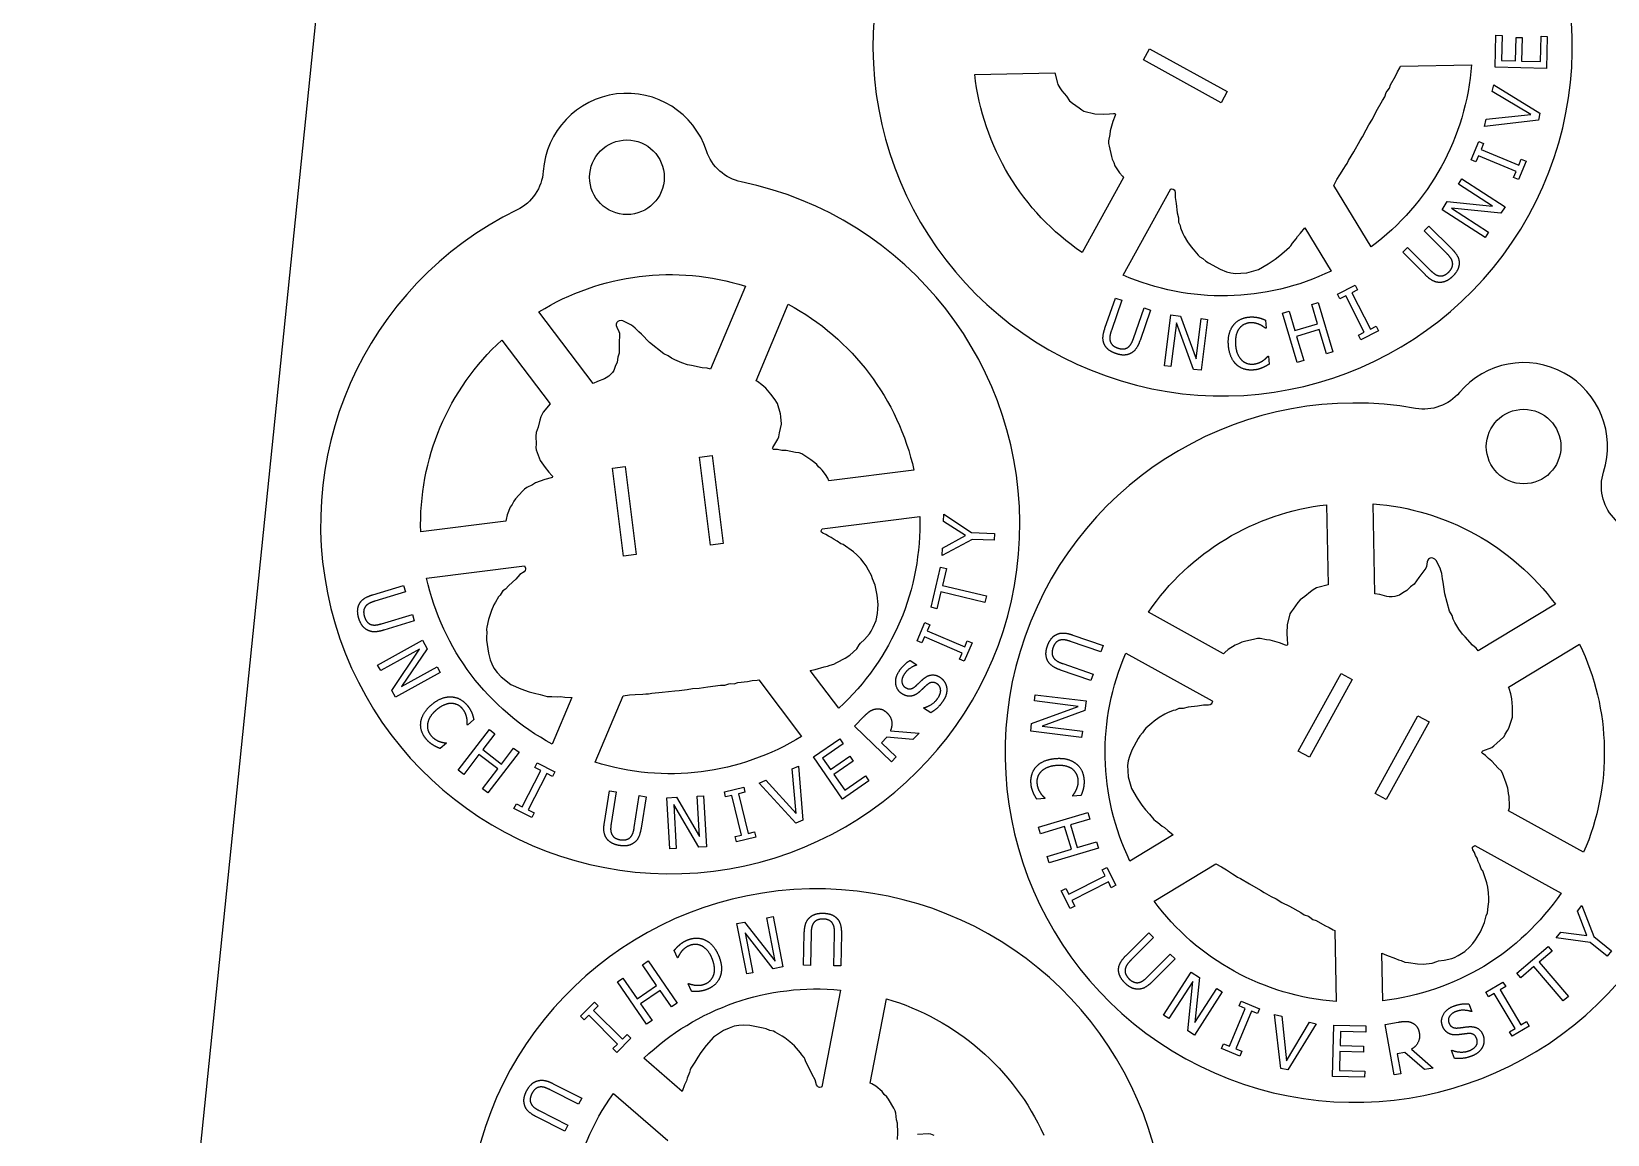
# Model space of a CAD drawing. Header units: millimetres. Extents: x -1 to 165, y -1 to 152.
# Drawn here: x 59.7 to 127.3, y 46.5 to 93.8 of the extents above; entities that cross this region are included whole.
import ezdxf

# ---------------------------------------------------------------- set-up
doc = ezdxf.new("R2010")
doc.units = ezdxf.units.MM
doc.layers.add('SCRAP_OUTLINE', color=5, linetype='Continuous')

msp = doc.modelspace()

# ---------------------------------------------------------------- linework, layer by layer
for points in [[(98.785, 103.833, 0.821365), (95.374, 97.648, -0.267689), (96.055, 95.77, 6.023346), (100.738, 104.258, -0.267689)], [(103.623, 92.017), (103.739, 91.577), (103.759, 91.52), (103.835, 91.38), (103.926, 91.253), (104.129, 91.012), (104.261, 90.817), (104.387, 90.711), (104.668, 90.516), (104.778, 90.425), (104.868, 90.373), (105.338, 90.258), (105.7, 90.242), (105.967, 90.255), (106.148, 90.278), (106.192, 90.273), (106.209, 90.263), (106.222, 90.236), (106.214, 90.194), (106.116, 89.929), (105.998, 89.53), (105.987, 89.373), (105.931, 89.102), (105.931, 88.986), (105.951, 88.868), (106.051, 88.426), (106.084, 88.31), (106.157, 88.177), (106.206, 88.031), (106.398, 87.733), (106.523, 87.581), (106.579, 87.528), (104.801, 84.306, -0.218412), (100.187, 91.95)], [(121.505, 92.366, -0.218412), (117.192, 84.548), (115.595, 87.192), (115.725, 87.437), (115.848, 87.648), (116.031, 87.919), (116.094, 88.033), (116.163, 88.125), (116.22, 88.255), (116.456, 88.636), (116.721, 89.117), (116.823, 89.269), (116.99, 89.572), (117.096, 89.792), (117.256, 90.028), (117.417, 90.358), (117.682, 90.838), (117.786, 90.99), (117.845, 91.174), (117.879, 91.235), (117.984, 91.357), (118.03, 91.505), (118.236, 91.879), (118.322, 92.064), (118.43, 92.237), (118.459, 92.306)], [(88.684, 88.671, 0.821365), (81.676, 87.796, -0.267689), (80.557, 86.14, 6.023346), (90.176, 87.342, -0.267689)], [(108.598, 87.047), (108.63, 87.049), (108.705, 87.033), (108.742, 87.005), (108.775, 86.95), (108.79, 86.886), (108.788, 86.667), (108.837, 86.41), (108.879, 86.013), (108.926, 85.802), (108.926, 85.667), (108.935, 85.616), (109, 85.471), (109.016, 85.37), (109.121, 85.129), (109.18, 85.008), (109.314, 84.773), (109.47, 84.553), (109.556, 84.449), (109.78, 84.19), (109.843, 84.131), (109.972, 84.054), (110.108, 83.935), (110.219, 83.863), (110.723, 83.591), (110.99, 83.488), (111.177, 83.438), (111.371, 83.408), (111.61, 83.419), (111.864, 83.443), (112.37, 83.581), (112.778, 83.821), (113.082, 84.03), (113.273, 84.184), (113.458, 84.346), (113.7, 84.538), (113.753, 84.603), (113.818, 84.705), (113.978, 84.895), (114.037, 85.002), (114.172, 85.137), (114.357, 85.374), (115.48, 83.514, -0.218412), (106.553, 83.34)], [(81.49, 81.759, -0.218412), (90.349, 82.866), (88.847, 79.306), (88.708, 79.343), (88.501, 79.36), (88.037, 79.462), (87.871, 79.487), (87.624, 79.575), (87.317, 79.704), (87.181, 79.773), (87.041, 79.875), (86.852, 79.96), (86.243, 80.446), (85.891, 80.806), (85.785, 80.901), (85.628, 81.066), (85.525, 81.152), (85.437, 81.21), (85.099, 81.376), (85.027, 81.39), (84.935, 81.376), (84.874, 81.344), (84.842, 81.313), (84.82, 81.275), (84.81, 81.23), (84.813, 81.18), (84.834, 81.107), (84.921, 80.928), (84.946, 80.854), (84.932, 80.36), (84.937, 79.998), (84.884, 79.822), (84.845, 79.601), (84.762, 79.417), (84.703, 79.246), (84.651, 79.169), (84.574, 79.086), (84.489, 79.01), (84.383, 78.931), (84.301, 78.884), (84.005, 78.777), (83.817, 78.684)], [(93.927, 74.512), (93.888, 74.636), (93.792, 74.784), (93.642, 74.968), (93.587, 75.026), (93.491, 75.108), (93.412, 75.212), (93.332, 75.29), (93.156, 75.419), (92.771, 75.666), (92.664, 75.71), (92.498, 75.73), (92.098, 75.814), (91.92, 75.822), (91.734, 75.855), (91.556, 75.857), (91.537, 75.866), (91.523, 75.884), (91.518, 75.915), (91.529, 75.95), (91.749, 76.295), (91.787, 76.4), (91.817, 76.57), (91.901, 76.949), (91.902, 76.991), (91.883, 77.088), (91.874, 77.273), (91.859, 77.394), (91.721, 77.828), (91.7, 77.869), (91.628, 77.984), (91.448, 78.226), (91.224, 78.484), (91.058, 78.637), (90.866, 78.777), (90.807, 78.805), (92.192, 82.088, -0.218412), (97.58, 74.968)], [(81.969, 77.812), (81.681, 77.46), (81.647, 77.41), (81.578, 77.266), (81.529, 77.118), (81.453, 76.812), (81.373, 76.591), (81.361, 76.426), (81.368, 76.084), (81.36, 75.942), (81.371, 75.839), (81.553, 75.391), (81.754, 75.088), (81.92, 74.88), (82.046, 74.747), (82.068, 74.709), (82.07, 74.689), (82.055, 74.662), (82.017, 74.645), (81.745, 74.568), (81.352, 74.429), (81.219, 74.345), (80.967, 74.232), (80.873, 74.163), (80.79, 74.078), (80.491, 73.738), (80.416, 73.642), (80.351, 73.505), (80.262, 73.379), (80.134, 73.049), (80.084, 72.859), (80.075, 72.782), (76.423, 72.326, -0.218412), (79.895, 80.552)], [(127.168, 74.892, 0.821365), (120.984, 78.303, -0.267689), (119.105, 77.622, 6.023346), (127.593, 72.94, -0.267689)], [(115.352, 70.054), (114.912, 69.939), (114.855, 69.918), (114.715, 69.843), (114.588, 69.751), (114.347, 69.548), (114.152, 69.416), (114.046, 69.291), (113.851, 69.009), (113.761, 68.899), (113.709, 68.809), (113.593, 68.339), (113.577, 67.977), (113.59, 67.711), (113.613, 67.529), (113.608, 67.485), (113.598, 67.469), (113.571, 67.455), (113.529, 67.464), (113.264, 67.562), (112.865, 67.679), (112.708, 67.69), (112.437, 67.746), (112.321, 67.746), (112.203, 67.726), (111.762, 67.627), (111.645, 67.593), (111.512, 67.52), (111.366, 67.471), (111.068, 67.279), (110.916, 67.155), (110.863, 67.098), (107.641, 68.876, -0.218412), (115.285, 73.49)], [(117.285, 73.529, -0.218412), (125.103, 69.217), (121.795, 67.22), (121.704, 67.331), (121.546, 67.467), (121.231, 67.822), (121.112, 67.94), (120.964, 68.156), (120.791, 68.441), (120.721, 68.577), (120.669, 68.742), (120.565, 68.922), (120.358, 69.672), (120.285, 70.171), (120.255, 70.31), (120.225, 70.535), (120.192, 70.666), (120.155, 70.764), (119.98, 71.097), (119.929, 71.151), (119.847, 71.194), (119.779, 71.204), (119.735, 71.198), (119.694, 71.18), (119.66, 71.15), (119.633, 71.107), (119.607, 71.035), (119.572, 70.839), (119.549, 70.765), (119.247, 70.374), (119.039, 70.078), (118.892, 69.967), (118.731, 69.811), (118.556, 69.711), (118.408, 69.607), (118.32, 69.575), (118.209, 69.553), (118.096, 69.542), (117.963, 69.54), (117.869, 69.55), (117.567, 69.638), (117.36, 69.673)], [(93.13, 66.378), (93.342, 66.426), (93.728, 66.536), (93.868, 66.568), (93.985, 66.613), (94.145, 66.647), (94.278, 66.726), (94.634, 66.906), (94.833, 67.041), (95.126, 67.3), (95.234, 67.48), (95.285, 67.547), (95.466, 67.714), (95.68, 67.957), (95.746, 68.066), (95.831, 68.232), (95.961, 68.524), (96.013, 68.816), (96.039, 69.018), (96.04, 69.21), (96.006, 69.615), (95.911, 70.034), (95.808, 70.308), (95.767, 70.446), (95.632, 70.675), (95.538, 70.862), (95.451, 70.98), (95.296, 71.163), (95.131, 71.339), (94.994, 71.468), (94.547, 71.789), (94.508, 71.792), (94.442, 71.814), (94.294, 71.919), (94.153, 71.994), (94.033, 72.084), (93.913, 72.137), (93.796, 72.21), (93.672, 72.269), (93.619, 72.311), (93.599, 72.351), (93.597, 72.367), (93.643, 72.461), (97.828, 72.984, -0.218412), (94.356, 64.758)], [(80.872, 70.866), (80.893, 70.841), (80.923, 70.771), (80.923, 70.725), (80.898, 70.665), (80.855, 70.616), (80.677, 70.49), (80.497, 70.299), (80.201, 70.031), (80.058, 69.868), (79.948, 69.79), (79.913, 69.752), (79.833, 69.615), (79.761, 69.542), (79.628, 69.315), (79.564, 69.196), (79.454, 68.95), (79.367, 68.694), (79.333, 68.564), (79.255, 68.23), (79.245, 68.145), (79.259, 67.995), (79.242, 67.815), (79.249, 67.683), (79.325, 67.115), (79.399, 66.839), (79.469, 66.658), (79.558, 66.483), (79.707, 66.297), (79.876, 66.106), (80.285, 65.778), (80.72, 65.588), (81.067, 65.465), (81.303, 65.401), (81.544, 65.347), (81.841, 65.264), (81.926, 65.259), (82.046, 65.266), (82.294, 65.248), (82.415, 65.263), (82.603, 65.234), (82.904, 65.224), (82.059, 63.222, -0.218412), (76.671, 70.342)], [(110.382, 65.08), (110.384, 65.047), (110.368, 64.973), (110.34, 64.935), (110.285, 64.902), (110.222, 64.888), (110.003, 64.89), (109.746, 64.841), (109.348, 64.798), (109.137, 64.751), (109.002, 64.751), (108.951, 64.742), (108.806, 64.677), (108.705, 64.662), (108.465, 64.556), (108.343, 64.497), (108.109, 64.363), (107.888, 64.207), (107.784, 64.121), (107.525, 63.897), (107.467, 63.834), (107.39, 63.705), (107.271, 63.569), (107.199, 63.458), (106.926, 62.954), (106.823, 62.687), (106.773, 62.5), (106.743, 62.306), (106.754, 62.068), (106.779, 61.814), (106.916, 61.308), (107.156, 60.899), (107.365, 60.596), (107.519, 60.405), (107.682, 60.219), (107.874, 59.978), (107.939, 59.924), (108.04, 59.859), (108.23, 59.699), (108.337, 59.64), (108.472, 59.506), (108.71, 59.321), (106.849, 58.198, -0.218412), (106.675, 67.125)], [(123.087, 60.356), (123.129, 60.479), (123.138, 60.655), (123.125, 60.892), (123.114, 60.972), (123.085, 61.094), (123.082, 61.225), (123.063, 61.335), (122.996, 61.542), (122.83, 61.968), (122.77, 62.067), (122.647, 62.181), (122.373, 62.484), (122.234, 62.595), (122.103, 62.731), (121.96, 62.837), (121.949, 62.856), (121.948, 62.878), (121.963, 62.907), (121.992, 62.928), (122.373, 63.078), (122.466, 63.141), (122.589, 63.261), (122.88, 63.518), (122.906, 63.551), (122.947, 63.641), (123.049, 63.796), (123.108, 63.903), (123.251, 64.335), (123.258, 64.38), (123.268, 64.516), (123.264, 64.817), (123.235, 65.158), (123.19, 65.38), (123.117, 65.605), (123.086, 65.663), (126.136, 67.504, -0.218412), (126.311, 58.577)], [(92.761, 63.551, -0.218412), (83.902, 62.444), (85.103, 65.29), (85.376, 65.329), (85.62, 65.354), (85.946, 65.365), (86.076, 65.381), (86.19, 65.38), (86.33, 65.41), (86.776, 65.443), (87.321, 65.511), (87.505, 65.518), (87.848, 65.56), (88.088, 65.605), (88.374, 65.614), (88.734, 65.678), (89.279, 65.746), (89.463, 65.75), (89.646, 65.811), (89.715, 65.819), (89.876, 65.806), (90.023, 65.856), (90.447, 65.909), (90.647, 65.948), (90.85, 65.962), (90.923, 65.98)], [(117.661, 54.243), (117.861, 54.158), (118.238, 54.019), (118.369, 53.963), (118.491, 53.931), (118.64, 53.865), (118.794, 53.85), (119.189, 53.787), (119.428, 53.779), (119.817, 53.816), (120.01, 53.898), (120.092, 53.922), (120.336, 53.951), (120.652, 54.022), (120.769, 54.071), (120.937, 54.156), (121.213, 54.316), (121.427, 54.522), (121.566, 54.67), (121.68, 54.824), (121.891, 55.172), (122.06, 55.566), (122.137, 55.849), (122.186, 55.984), (122.211, 56.249), (122.245, 56.456), (122.244, 56.603), (122.226, 56.842), (122.196, 57.08), (122.16, 57.266), (121.988, 57.788), (121.958, 57.813), (121.918, 57.87), (121.86, 58.043), (121.79, 58.186), (121.746, 58.328), (121.679, 58.442), (121.628, 58.57), (121.563, 58.69), (121.544, 58.756), (121.551, 58.8), (121.559, 58.814), (121.652, 58.863), (125.345, 56.826, -0.218412), (117.701, 52.212)], [(115.701, 52.173, -0.218412), (107.883, 56.485), (110.528, 58.082), (110.772, 57.952), (110.984, 57.83), (111.254, 57.647), (111.368, 57.584), (111.46, 57.515), (111.591, 57.457), (111.971, 57.221), (112.452, 56.956), (112.604, 56.854), (112.907, 56.687), (113.127, 56.582), (113.364, 56.421), (113.693, 56.26), (114.174, 55.995), (114.325, 55.891), (114.509, 55.832), (114.57, 55.798), (114.692, 55.693), (114.841, 55.647), (115.214, 55.441), (115.399, 55.355), (115.572, 55.247), (115.642, 55.219)], [(108.156, 35.579, 0.821365), (109.489, 42.514, -0.267689), (108.26, 44.09, 6.023346), (106.43, 34.571, -0.267689)], [(93.636, 48.51), (93.606, 48.499), (93.53, 48.491), (93.486, 48.506), (93.437, 48.548), (93.404, 48.604), (93.338, 48.813), (93.212, 49.042), (93.049, 49.407), (92.939, 49.593), (92.898, 49.722), (92.873, 49.767), (92.767, 49.885), (92.721, 49.976), (92.546, 50.172), (92.452, 50.27), (92.252, 50.452), (92.036, 50.613), (91.922, 50.685), (91.629, 50.863), (91.551, 50.899), (91.404, 50.932), (91.238, 51.003), (91.11, 51.037), (90.547, 51.141), (90.261, 51.156), (90.068, 51.146), (89.874, 51.115), (89.651, 51.03), (89.417, 50.929), (88.978, 50.641), (88.663, 50.287), (88.44, 49.994), (88.305, 49.789), (88.179, 49.577), (88.009, 49.32), (87.978, 49.241), (87.948, 49.125), (87.854, 48.894), (87.831, 48.774), (87.745, 48.605), (87.642, 48.322), (85.999, 49.744, -0.218412), (94.436, 52.668)]]:
    msp.add_lwpolyline(points, format="xyb", close=True)
for points in [[(124.75, 93.582), (124.718, 92.206), (122.519, 92.257), (122.551, 93.633), (122.811, 93.627), (122.786, 92.544), (123.388, 92.529), (123.412, 93.54), (123.672, 93.534), (123.648, 92.523), (124.465, 92.504), (124.49, 93.588)], [(107.692, 93.052), (111.021, 91.216), (110.756, 90.736), (107.427, 92.572)], [(122.39, 91.216), (122.455, 91.507), (124.439, 90.291), (124.37, 89.983), (122.059, 89.719), (122.127, 90.025), (124.043, 90.225)], [(123.635, 88.32), (123.843, 88.234), (123.517, 87.447), (123.31, 87.532), (123.417, 87.791), (121.799, 88.46), (121.692, 88.202), (121.484, 88.287), (121.81, 89.075), (122.018, 88.989), (121.911, 88.73), (123.528, 88.061)], [(121.092, 87.469), (122.941, 86.276), (122.763, 86.001), (120.641, 86.211), (122.235, 85.183), (122.087, 84.954), (120.239, 86.147), (120.464, 86.496), (122.408, 86.296), (120.945, 87.24)], [(117.412, 81.153), (117.513, 80.953), (116.754, 80.566), (116.652, 80.766), (116.901, 80.893), (116.108, 82.454), (115.858, 82.327), (115.756, 82.527), (116.516, 82.913), (116.618, 82.713), (116.368, 82.586), (117.162, 81.026)], [(114.928, 82.16), (115.555, 80.051), (115.275, 79.968), (114.968, 81), (113.997, 80.712), (114.304, 79.68), (114.024, 79.596), (113.397, 81.705), (113.677, 81.788), (113.923, 80.961), (114.894, 81.25), (114.648, 82.077)], [(110.17, 81.439), (109.9, 79.256), (109.574, 79.296), (108.841, 81.298), (108.608, 79.416), (108.337, 79.449), (108.607, 81.633), (109.02, 81.582), (109.685, 79.744), (109.899, 81.473)], [(85.198, 75.129), (85.669, 71.357), (85.125, 71.289), (84.654, 75.061)], [(88.93, 75.595), (89.401, 71.823), (88.856, 71.755), (88.385, 75.527)], [(98.849, 72.775), (98.86, 73.085), (100.058, 72.296), (101.031, 72.259), (101.02, 71.967), (100.077, 72.002), (98.793, 71.307), (98.805, 71.631), (99.794, 72.163)], [(100.693, 69.582), (100.625, 69.298), (98.738, 69.746), (98.568, 69.028), (98.314, 69.088), (98.723, 70.809), (98.976, 70.749), (98.806, 70.03)], [(99.871, 67.653), (100.078, 67.565), (99.742, 66.781), (99.536, 66.87), (99.646, 67.127), (98.037, 67.817), (97.927, 67.56), (97.72, 67.648), (98.056, 68.431), (98.262, 68.343), (98.152, 68.086), (99.761, 67.396)], [(77.259, 66.298), (75.334, 65.233), (75.175, 65.52), (76.364, 67.29), (74.704, 66.372), (74.572, 66.611), (76.497, 67.676), (76.698, 67.312), (75.603, 65.694), (77.127, 66.537)], [(116.388, 65.985), (114.552, 62.657), (114.071, 62.922), (115.907, 66.25)], [(104.775, 63.508), (102.591, 63.778), (102.631, 64.103), (104.634, 64.836), (102.751, 65.069), (102.784, 65.34), (104.968, 65.07), (104.917, 64.658), (103.079, 63.992), (104.808, 63.778)], [(119.681, 64.169), (117.845, 60.84), (117.364, 61.105), (119.2, 64.434)], [(80.64, 62.872), (79.302, 61.126), (79.07, 61.303), (79.725, 62.158), (78.921, 62.774), (78.266, 61.919), (78.034, 62.097), (79.371, 63.844), (79.604, 63.666), (79.079, 62.981), (79.883, 62.365), (80.407, 63.05)], [(95.653, 61.64), (94.521, 60.857), (93.27, 62.667), (94.402, 63.449), (94.55, 63.235), (93.658, 62.619), (94.001, 62.123), (94.833, 62.698), (94.981, 62.484), (94.149, 61.909), (94.613, 61.237), (95.505, 61.854)], [(81.284, 60.271), (81.182, 60.071), (80.423, 60.458), (80.525, 60.659), (80.774, 60.531), (81.57, 62.091), (81.321, 62.218), (81.423, 62.418), (82.182, 62.031), (82.08, 61.831), (81.831, 61.958), (81.035, 60.398)], [(92.352, 62.158), (92.625, 62.277), (92.808, 59.957), (92.518, 59.831), (90.946, 61.547), (91.234, 61.672), (92.522, 60.239)], [(88.558, 61.006), (88.679, 58.809), (88.352, 58.791), (87.275, 60.632), (87.38, 58.738), (87.107, 58.722), (86.986, 60.919), (87.401, 60.942), (88.382, 59.252), (88.285, 60.991)], [(90.741, 59.449), (90.793, 59.23), (89.965, 59.031), (89.912, 59.249), (90.184, 59.315), (89.775, 61.017), (89.503, 60.951), (89.45, 61.17), (90.279, 61.369), (90.331, 61.151), (90.059, 61.085), (90.469, 59.383)], [(105.496, 58.749), (103.387, 58.122), (103.303, 58.402), (104.336, 58.709), (104.047, 59.68), (103.015, 59.373), (102.932, 59.653), (105.04, 60.28), (105.124, 60), (104.297, 59.754), (104.585, 58.783), (105.412, 59.029)], [(104.488, 56.266), (104.288, 56.164), (103.902, 56.923), (104.102, 57.025), (104.229, 56.776), (105.789, 57.57), (105.662, 57.819), (105.862, 57.921), (106.249, 57.162), (106.049, 57.06), (105.922, 57.309), (104.361, 56.515)], [(126.048, 56.057), (126.239, 56.301), (126.744, 54.959), (127.51, 54.357), (127.329, 54.127), (126.587, 54.71), (125.14, 54.902), (125.34, 55.157), (126.453, 55.006)], [(90.408, 53.358), (89.99, 55.518), (90.313, 55.58), (91.628, 53.903), (91.268, 55.765), (91.536, 55.817), (91.954, 53.657), (91.546, 53.578), (90.345, 55.12), (90.676, 53.41)], [(125.663, 52.39), (125.441, 52.2), (124.178, 53.672), (123.618, 53.191), (123.448, 53.388), (124.79, 54.54), (124.96, 54.343), (124.4, 53.862)], [(86.105, 51.202), (84.858, 53.014), (85.098, 53.18), (85.709, 52.293), (86.543, 52.867), (85.932, 53.754), (86.173, 53.92), (87.421, 52.108), (87.18, 51.942), (86.691, 52.653), (85.857, 52.078), (86.346, 51.368)], [(110.805, 52.585), (109.612, 50.736), (109.336, 50.914), (109.547, 53.036), (108.518, 51.442), (108.289, 51.59), (109.482, 53.438), (109.831, 53.213), (109.631, 51.269), (110.575, 52.733)], [(123.864, 51.312), (123.979, 51.12), (123.247, 50.683), (123.132, 50.876), (123.373, 51.019), (122.477, 52.523), (122.236, 52.38), (122.121, 52.573), (122.853, 53.009), (122.968, 52.816), (122.728, 52.673), (123.624, 51.169)], [(83.432, 51.392), (83.274, 51.551), (83.877, 52.154), (84.035, 51.995), (83.837, 51.797), (85.075, 50.558), (85.273, 50.756), (85.431, 50.597), (84.828, 49.995), (84.67, 50.154), (84.868, 50.352), (83.63, 51.59)], [(111.655, 50.042), (111.569, 49.834), (110.782, 50.16), (110.868, 50.367), (111.126, 50.261), (111.796, 51.878), (111.537, 51.985), (111.623, 52.193), (112.41, 51.867), (112.324, 51.66), (112.066, 51.767), (111.397, 50.149)], [(114.551, 51.287), (114.842, 51.223), (113.626, 49.239), (113.318, 49.307), (113.054, 51.619), (113.361, 51.551), (113.561, 49.635)], [(116.917, 48.927), (115.541, 48.959), (115.593, 51.159), (116.969, 51.126), (116.963, 50.866), (115.879, 50.892), (115.865, 50.289), (116.875, 50.265), (116.869, 50.005), (115.859, 50.029), (115.84, 49.213), (116.923, 49.187)]]:
    msp.add_lwpolyline(points, close=True)
for points in [[(120.445, 84.265), (119.469, 85.24), (119.675, 85.446), (120.647, 84.476)], [(119.522, 83.35), (118.55, 84.32), (118.757, 84.527), (119.728, 83.557)], [(105.777, 81.062), (106.228, 82.358), (106.504, 82.262), (106.053, 80.966)], [(107.002, 80.628), (107.456, 81.932), (107.732, 81.836), (107.281, 80.539)], [(112.659, 81.412), (112.688, 81.06), (112.665, 81.058)], [(112.766, 79.861), (112.787, 79.863), (112.816, 79.515)], [(74.372, 69.63), (75.686, 70.027), (75.771, 69.748), (74.457, 69.35)], [(74.741, 68.384), (76.062, 68.783), (76.147, 68.503), (74.833, 68.106)], [(104.397, 67.9), (105.694, 67.449), (105.598, 67.173), (104.301, 67.624)], [(97.416, 66.813), (97.71, 66.624), (97.698, 66.606)], [(103.964, 66.675), (105.267, 66.222), (105.171, 65.945), (103.874, 66.396)], [(78.7, 64.269), (78.433, 64.038), (78.418, 64.056)], [(96.569, 63.787), (97.801, 63.683), (97.537, 63.41), (96.425, 63.52), (96.191, 63.28), (96.82, 62.67), (96.616, 62.46), (95.037, 63.991), (95.431, 64.399)], [(98.301, 64.562), (97.992, 64.762), (98.004, 64.78)], [(77.508, 63.27), (77.522, 63.254), (77.258, 63.026)], [(84.302, 59.855), (84.516, 61.212), (84.805, 61.166), (84.591, 59.81)], [(85.585, 59.646), (85.8, 61.009), (86.088, 60.964), (85.875, 59.608)], [(103.196, 60.912), (103.198, 60.89), (102.85, 60.861)], [(104.747, 61.018), (104.396, 60.989), (104.394, 61.012)], [(93.17, 55.108), (93.142, 53.728), (92.849, 53.734), (92.877, 55.107)], [(94.469, 55.074), (94.441, 53.702), (94.149, 53.708), (94.177, 55.08)], [(106.685, 54.156), (107.655, 55.127), (107.862, 54.92), (106.892, 53.949)], [(87.452, 54.057), (87.432, 54.048), (87.297, 54.371)], [(107.6, 53.232), (108.575, 54.209), (108.782, 54.002), (107.812, 53.031)], [(88.033, 52.615), (87.896, 52.94), (87.918, 52.949)], [(121.385, 52.076), (121.511, 51.75), (121.491, 51.742)], [(118.921, 50.126), (119.856, 49.317), (119.482, 49.252), (118.647, 49.995), (118.316, 49.937), (118.467, 49.075), (118.179, 49.025), (117.801, 51.192), (118.359, 51.289)], [(120.777, 49.735), (120.645, 50.078), (120.665, 50.086)], [(82.105, 48.651), (83.328, 48.029), (83.196, 47.768), (81.972, 48.39)], [(81.509, 47.496), (82.739, 46.87), (82.606, 46.61), (81.383, 47.232)], [(98.446, 46.426), (98.313, 46.478), (98.211, 46.499), (97.729, 46.464)]]:
    msp.add_lwpolyline(points)
for points in [[(96.876, 46.254), (96.887, 46.537), (96.876, 46.953), (96.838, 47.105), (96.807, 47.38), (96.771, 47.49), (96.716, 47.597), (96.485, 47.986), (96.417, 48.086), (96.307, 48.19), (96.215, 48.314), (95.94, 48.538), (95.775, 48.644), (95.705, 48.677), (96.4, 52.291, -0.218412), (103.15, 46.447)], [(83.005, 39.464, -0.218412), (84.69, 48.232), (87.026, 46.21)]]:
    msp.add_lwpolyline(points, format="xyb")
for centre in [(85.267, 87.539), (123.738, 75.985)]:
    msp.add_circle(centre, 1.6)
for points in [[(120.687, 83.889), (120.667, 83.987), (120.55, 84.16), (120.445, 84.265)], [(120.525, 83.472), (120.622, 83.569), (120.709, 83.784), (120.687, 83.889)], [(120.647, 84.476), (120.809, 84.314), (120.976, 84.017), (120.972, 83.854)], [(120.972, 83.854), (120.971, 83.706), (120.845, 83.439), (120.702, 83.295)], [(120.145, 83.025), (119.982, 83.024), (119.688, 83.184), (119.522, 83.35)], [(119.728, 83.557), (119.837, 83.448), (120.011, 83.33), (120.109, 83.31)], [(120.109, 83.31), (120.214, 83.289), (120.422, 83.368), (120.525, 83.472)], [(120.702, 83.295), (120.564, 83.158), (120.288, 83.025), (120.145, 83.025)], [(111.075, 80.322), (111.052, 80.598), (111.158, 81.018), (111.279, 81.18)], [(111.279, 81.18), (111.398, 81.338), (111.745, 81.523), (111.967, 81.541)], [(111.985, 81.292), (111.845, 81.28), (111.604, 81.144), (111.519, 81.026)], [(111.967, 81.541), (112.077, 81.55), (112.273, 81.534), (112.357, 81.516)], [(112.403, 81.221), (112.315, 81.26), (112.113, 81.303), (111.985, 81.292)], [(112.357, 81.516), (112.43, 81.499), (112.583, 81.445), (112.659, 81.412)], [(112.665, 81.058), (112.623, 81.091), (112.494, 81.18), (112.403, 81.221)], [(105.756, 80.36), (105.684, 80.505), (105.7, 80.84), (105.777, 81.062)], [(106.053, 80.966), (106.003, 80.821), (105.972, 80.613), (105.997, 80.515)], [(105.997, 80.515), (106.023, 80.412), (106.185, 80.259), (106.323, 80.211)], [(106.77, 80.247), (106.849, 80.308), (106.954, 80.488), (107.002, 80.628)], [(107.281, 80.539), (107.205, 80.322), (107.01, 80.042), (106.862, 79.975)], [(111.519, 81.026), (111.436, 80.907), (111.361, 80.559), (111.378, 80.347)], [(106.241, 79.976), (106.058, 80.039), (105.818, 80.23), (105.756, 80.36)], [(106.862, 79.975), (106.729, 79.912), (106.433, 79.909), (106.241, 79.976)], [(106.323, 80.211), (106.453, 80.166), (106.685, 80.182), (106.77, 80.247)], [(111.42, 79.499), (111.277, 79.631), (111.098, 80.045), (111.075, 80.322)], [(111.378, 80.347), (111.397, 80.122), (111.532, 79.806), (111.636, 79.701)], [(112.547, 79.666), (112.624, 79.719), (112.735, 79.825), (112.766, 79.861)], [(112.149, 79.27), (111.936, 79.252), (111.563, 79.366), (111.42, 79.499)], [(111.636, 79.701), (111.737, 79.601), (111.993, 79.511), (112.132, 79.522)], [(112.132, 79.522), (112.258, 79.533), (112.468, 79.613), (112.547, 79.666)], [(112.535, 79.366), (112.441, 79.326), (112.281, 79.281), (112.149, 79.27)], [(112.816, 79.515), (112.746, 79.475), (112.623, 79.402), (112.535, 79.366)], [(73.766, 68.616), (73.71, 68.802), (73.723, 69.108), (73.791, 69.235)], [(73.791, 69.235), (73.867, 69.379), (74.147, 69.562), (74.372, 69.63)], [(74.059, 69.131), (73.991, 69.049), (73.963, 68.828), (74.005, 68.688)], [(74.457, 69.35), (74.31, 69.306), (74.123, 69.208), (74.059, 69.131)], [(74.13, 68.113), (74.001, 68.184), (73.825, 68.422), (73.766, 68.616)], [(74.005, 68.688), (74.045, 68.557), (74.194, 68.378), (74.296, 68.348)], [(74.296, 68.348), (74.392, 68.319), (74.6, 68.341), (74.741, 68.384)], [(74.833, 68.106), (74.613, 68.04), (74.272, 68.033), (74.13, 68.113)], [(103.311, 67.436), (103.375, 67.619), (103.566, 67.859), (103.695, 67.921)], [(103.851, 67.68), (103.747, 67.654), (103.595, 67.492), (103.547, 67.354)], [(103.695, 67.921), (103.841, 67.993), (104.175, 67.977), (104.397, 67.9)], [(104.301, 67.624), (104.156, 67.674), (103.948, 67.705), (103.851, 67.68)], [(103.31, 66.815), (103.247, 66.948), (103.244, 67.244), (103.311, 67.436)], [(103.547, 67.354), (103.502, 67.224), (103.517, 66.992), (103.582, 66.908)], [(97.068, 65.378), (96.844, 65.523), (96.766, 66.07), (96.941, 66.341)], [(96.941, 66.341), (97.042, 66.497), (97.282, 66.733), (97.416, 66.813)], [(97.698, 66.606), (97.56, 66.57), (97.262, 66.372), (97.165, 66.22)], [(103.874, 66.396), (103.657, 66.472), (103.378, 66.667), (103.31, 66.815)], [(103.582, 66.908), (103.643, 66.828), (103.824, 66.723), (103.964, 66.675)], [(97.165, 66.22), (97.054, 66.05), (97.078, 65.735), (97.208, 65.651)], [(97.208, 65.651), (97.325, 65.575), (97.545, 65.609), (97.652, 65.706)], [(97.652, 65.706), (97.723, 65.77), (97.923, 65.961), (97.994, 66.022)], [(98.14, 65.762), (98.061, 65.692), (97.936, 65.571), (97.84, 65.482)], [(97.994, 66.022), (98.175, 66.174), (98.524, 66.199), (98.697, 66.088)], [(98.57, 65.806), (98.459, 65.878), (98.251, 65.858), (98.14, 65.762)], [(98.612, 65.195), (98.744, 65.399), (98.709, 65.716), (98.57, 65.806)], [(98.697, 66.088), (98.806, 66.017), (98.958, 65.793), (98.98, 65.666)], [(98.98, 65.666), (99.004, 65.526), (98.946, 65.245), (98.836, 65.076)], [(76.425, 64.147), (76.447, 64.34), (76.677, 64.728), (76.888, 64.91)], [(76.888, 64.91), (77.097, 65.09), (77.5, 65.251), (77.702, 65.248)], [(77.718, 64.964), (77.573, 64.961), (77.247, 64.817), (77.086, 64.679)], [(77.702, 65.248), (77.9, 65.245), (78.252, 65.073), (78.398, 64.904)], [(78.207, 64.743), (78.116, 64.85), (77.864, 64.964), (77.718, 64.964)], [(97.479, 65.282), (97.381, 65.265), (97.176, 65.309), (97.068, 65.378)], [(97.84, 65.482), (97.753, 65.403), (97.579, 65.301), (97.479, 65.282)], [(98.004, 64.78), (98.196, 64.827), (98.52, 65.053), (98.612, 65.195)], [(98.836, 65.076), (98.707, 64.875), (98.441, 64.648), (98.301, 64.562)], [(77.086, 64.679), (76.915, 64.531), (76.739, 64.236), (76.715, 64.091)], [(78.395, 64.363), (78.376, 64.457), (78.291, 64.646), (78.207, 64.743)], [(78.418, 64.056), (78.419, 64.109), (78.416, 64.266), (78.395, 64.363)], [(78.398, 64.904), (78.47, 64.821), (78.572, 64.652), (78.607, 64.574)], [(78.607, 64.574), (78.636, 64.505), (78.682, 64.35), (78.7, 64.269)], [(95.431, 64.399), (95.563, 64.534), (95.77, 64.689), (95.904, 64.72)], [(95.904, 64.72), (96.038, 64.751), (96.299, 64.684), (96.423, 64.564)], [(96.423, 64.564), (96.596, 64.397), (96.659, 63.993), (96.569, 63.787)], [(76.668, 63.422), (76.528, 63.584), (76.401, 63.952), (76.425, 64.147)], [(76.715, 64.091), (76.693, 63.95), (76.771, 63.69), (76.862, 63.584)], [(76.862, 63.584), (76.944, 63.488), (77.132, 63.366), (77.222, 63.332)], [(76.972, 63.166), (76.885, 63.218), (76.754, 63.322), (76.668, 63.422)], [(77.258, 63.026), (77.184, 63.06), (77.053, 63.116), (76.972, 63.166)], [(77.222, 63.332), (77.31, 63.302), (77.461, 63.274), (77.508, 63.27)], [(102.605, 61.528), (102.588, 61.741), (102.702, 62.114), (102.835, 62.257)], [(102.835, 62.257), (102.966, 62.401), (103.38, 62.58), (103.658, 62.603)], [(103.683, 62.299), (103.457, 62.28), (103.141, 62.145), (103.037, 62.041)], [(103.658, 62.603), (103.933, 62.625), (104.353, 62.519), (104.515, 62.398)], [(104.362, 62.158), (104.242, 62.241), (103.894, 62.316), (103.683, 62.299)], [(104.515, 62.398), (104.674, 62.279), (104.858, 61.933), (104.876, 61.711)], [(102.701, 61.143), (102.662, 61.236), (102.616, 61.397), (102.605, 61.528)], [(103.037, 62.041), (102.936, 61.94), (102.846, 61.684), (102.858, 61.545)], [(102.858, 61.545), (102.868, 61.419), (102.948, 61.209), (103.001, 61.13)], [(104.627, 61.692), (104.616, 61.832), (104.48, 62.073), (104.362, 62.158)], [(104.556, 61.274), (104.596, 61.362), (104.638, 61.564), (104.627, 61.692)], [(104.876, 61.711), (104.885, 61.6), (104.869, 61.404), (104.851, 61.32)], [(102.85, 60.861), (102.81, 60.931), (102.737, 61.054), (102.701, 61.143)], [(103.001, 61.13), (103.054, 61.054), (103.16, 60.943), (103.196, 60.912)], [(104.394, 61.012), (104.426, 61.054), (104.516, 61.183), (104.556, 61.274)], [(104.851, 61.32), (104.834, 61.247), (104.781, 61.094), (104.747, 61.018)], [(84.405, 59.161), (84.309, 59.291), (84.265, 59.623), (84.302, 59.855)], [(84.591, 59.81), (84.567, 59.659), (84.573, 59.448), (84.615, 59.357)], [(85.423, 59.229), (85.491, 59.303), (85.562, 59.5), (85.585, 59.646)], [(85.875, 59.608), (85.839, 59.38), (85.696, 59.071), (85.562, 58.978)], [(84.951, 58.869), (84.759, 58.899), (84.49, 59.044), (84.405, 59.161)], [(84.615, 59.357), (84.659, 59.26), (84.846, 59.138), (84.99, 59.115)], [(85.562, 58.978), (85.442, 58.892), (85.152, 58.837), (84.951, 58.869)], [(84.99, 59.115), (85.126, 59.094), (85.351, 59.15), (85.423, 59.229)], [(92.877, 55.107), (92.882, 55.337), (92.982, 55.663), (93.102, 55.773)], [(93.102, 55.773), (93.209, 55.874), (93.489, 55.968), (93.692, 55.964)], [(93.273, 55.543), (93.216, 55.46), (93.173, 55.256), (93.17, 55.108)], [(93.687, 55.714), (93.55, 55.717), (93.334, 55.631), (93.273, 55.543)], [(94.091, 55.526), (94.034, 55.616), (93.833, 55.711), (93.687, 55.714)], [(93.692, 55.964), (93.886, 55.96), (94.173, 55.852), (94.273, 55.749)], [(94.177, 55.08), (94.18, 55.234), (94.145, 55.441), (94.091, 55.526)], [(94.273, 55.749), (94.386, 55.632), (94.474, 55.31), (94.469, 55.074)], [(87.518, 54.599), (87.595, 54.666), (87.734, 54.759), (87.855, 54.81)], [(87.855, 54.81), (88.053, 54.892), (88.442, 54.899), (88.62, 54.817)], [(88.62, 54.817), (88.797, 54.736), (89.095, 54.397), (89.203, 54.141)], [(87.297, 54.371), (87.351, 54.43), (87.446, 54.537), (87.518, 54.599)], [(87.599, 54.31), (87.543, 54.236), (87.47, 54.101), (87.452, 54.057)], [(87.95, 54.575), (87.833, 54.526), (87.658, 54.385), (87.599, 54.31)], [(88.477, 54.558), (88.349, 54.622), (88.078, 54.628), (87.95, 54.575)], [(88.921, 54.023), (88.834, 54.232), (88.608, 54.491), (88.477, 54.558)], [(89.203, 54.141), (89.309, 53.886), (89.338, 53.453), (89.273, 53.262)], [(106.36, 53.533), (106.359, 53.695), (106.519, 53.989), (106.685, 54.156)], [(88.997, 53.334), (89.039, 53.473), (89.003, 53.827), (88.921, 54.023)], [(106.631, 52.976), (106.493, 53.113), (106.361, 53.389), (106.36, 53.533)], [(106.645, 53.568), (106.624, 53.463), (106.704, 53.256), (106.807, 53.152)], [(106.892, 53.949), (106.784, 53.841), (106.665, 53.666), (106.645, 53.568)], [(87.918, 52.949), (87.968, 52.931), (88.118, 52.886), (88.217, 52.875)], [(88.217, 52.875), (88.312, 52.865), (88.518, 52.887), (88.636, 52.937)], [(88.636, 52.937), (88.766, 52.991), (88.953, 53.195), (88.997, 53.334)], [(89.273, 53.262), (89.209, 53.074), (88.936, 52.792), (88.731, 52.706)], [(107.189, 52.705), (107.042, 52.706), (106.774, 52.832), (106.631, 52.976)], [(106.807, 53.152), (106.904, 53.055), (107.12, 52.968), (107.224, 52.99)], [(107.812, 53.031), (107.649, 52.868), (107.352, 52.701), (107.189, 52.705)], [(107.224, 52.99), (107.323, 53.01), (107.495, 53.128), (107.6, 53.232)], [(88.352, 52.609), (88.277, 52.603), (88.115, 52.607), (88.033, 52.615)], [(88.731, 52.706), (88.629, 52.663), (88.437, 52.618), (88.352, 52.609)], [(120.723, 51.973), (120.896, 52.04), (121.228, 52.09), (121.385, 52.076)], [(120.26, 51.12), (120.163, 51.369), (120.422, 51.857), (120.723, 51.973)], [(120.833, 51.744), (120.643, 51.671), (120.477, 51.403), (120.533, 51.258)], [(121.491, 51.742), (121.358, 51.794), (121, 51.809), (120.833, 51.744)], [(118.359, 51.289), (118.545, 51.322), (118.804, 51.325), (118.931, 51.272)], [(119.259, 50.84), (119.301, 50.603), (119.114, 50.239), (118.921, 50.126)], [(118.931, 51.272), (119.058, 51.218), (119.23, 51.011), (119.259, 50.84)], [(120.536, 50.8), (120.446, 50.844), (120.306, 51), (120.26, 51.12)], [(120.533, 51.258), (120.583, 51.128), (120.781, 51.027), (120.924, 51.042)], [(120.945, 50.75), (120.828, 50.737), (120.627, 50.757), (120.536, 50.8)], [(120.924, 51.042), (121.02, 51.052), (121.294, 51.089), (121.387, 51.096)], [(121.352, 50.8), (121.247, 50.79), (121.075, 50.766), (120.945, 50.75)], [(121.726, 50.583), (121.679, 50.707), (121.498, 50.813), (121.352, 50.8)], [(121.387, 51.096), (121.623, 51.113), (121.92, 50.928), (121.994, 50.737)], [(121.994, 50.737), (122.041, 50.615), (122.032, 50.344), (121.976, 50.229)], [(120.665, 50.086), (120.848, 50.011), (121.243, 50.003), (121.401, 50.064)], [(121.401, 50.064), (121.627, 50.152), (121.786, 50.429), (121.726, 50.583)], [(121.976, 50.229), (121.912, 50.101), (121.7, 49.908), (121.512, 49.836)], [(121.512, 49.836), (121.289, 49.75), (120.941, 49.722), (120.777, 49.735)], [(80.965, 48.338), (81.053, 48.511), (81.275, 48.723), (81.412, 48.767)], [(81.412, 48.767), (81.566, 48.819), (81.895, 48.758), (82.105, 48.651)], [(80.881, 47.723), (80.836, 47.864), (80.873, 48.157), (80.965, 48.338)], [(81.188, 48.225), (81.126, 48.103), (81.11, 47.871), (81.162, 47.778)], [(81.533, 48.507), (81.427, 48.495), (81.254, 48.355), (81.188, 48.225)], [(81.972, 48.39), (81.835, 48.46), (81.633, 48.519), (81.533, 48.507)], [(81.383, 47.232), (81.178, 47.336), (80.927, 47.567), (80.881, 47.723)], [(81.162, 47.778), (81.212, 47.691), (81.377, 47.563), (81.509, 47.496)]]:
    msp.add_open_spline(points, degree=2)
at = {"layer": 'SCRAP_OUTLINE', "color": 5}
msp.add_lwpolyline([(39.818, -0.388), (114.108, -0.388, -0.210253), (121.039, -0.977), (158.545, -1.494), (158.172, 2.634, 0.285003), (158.626, 6.279), (158.649, 8.665, 0.036092), (162.803, 50.183), (164.615, 81.271, 0.068881), (160.698, 103.246), (160.3, 86.896), (157.506, 85.647), (128.948, 85.314), (125.681, 110.212), (108.493, 110.197), (107.618, 151.022), (77.143, 151.705), (73.243, 107.246), (66.824, 44.628, -0.438121), (58.454, 39.717)], format="xyb", dxfattribs=at)

doc.saveas('drawing.dxf')
